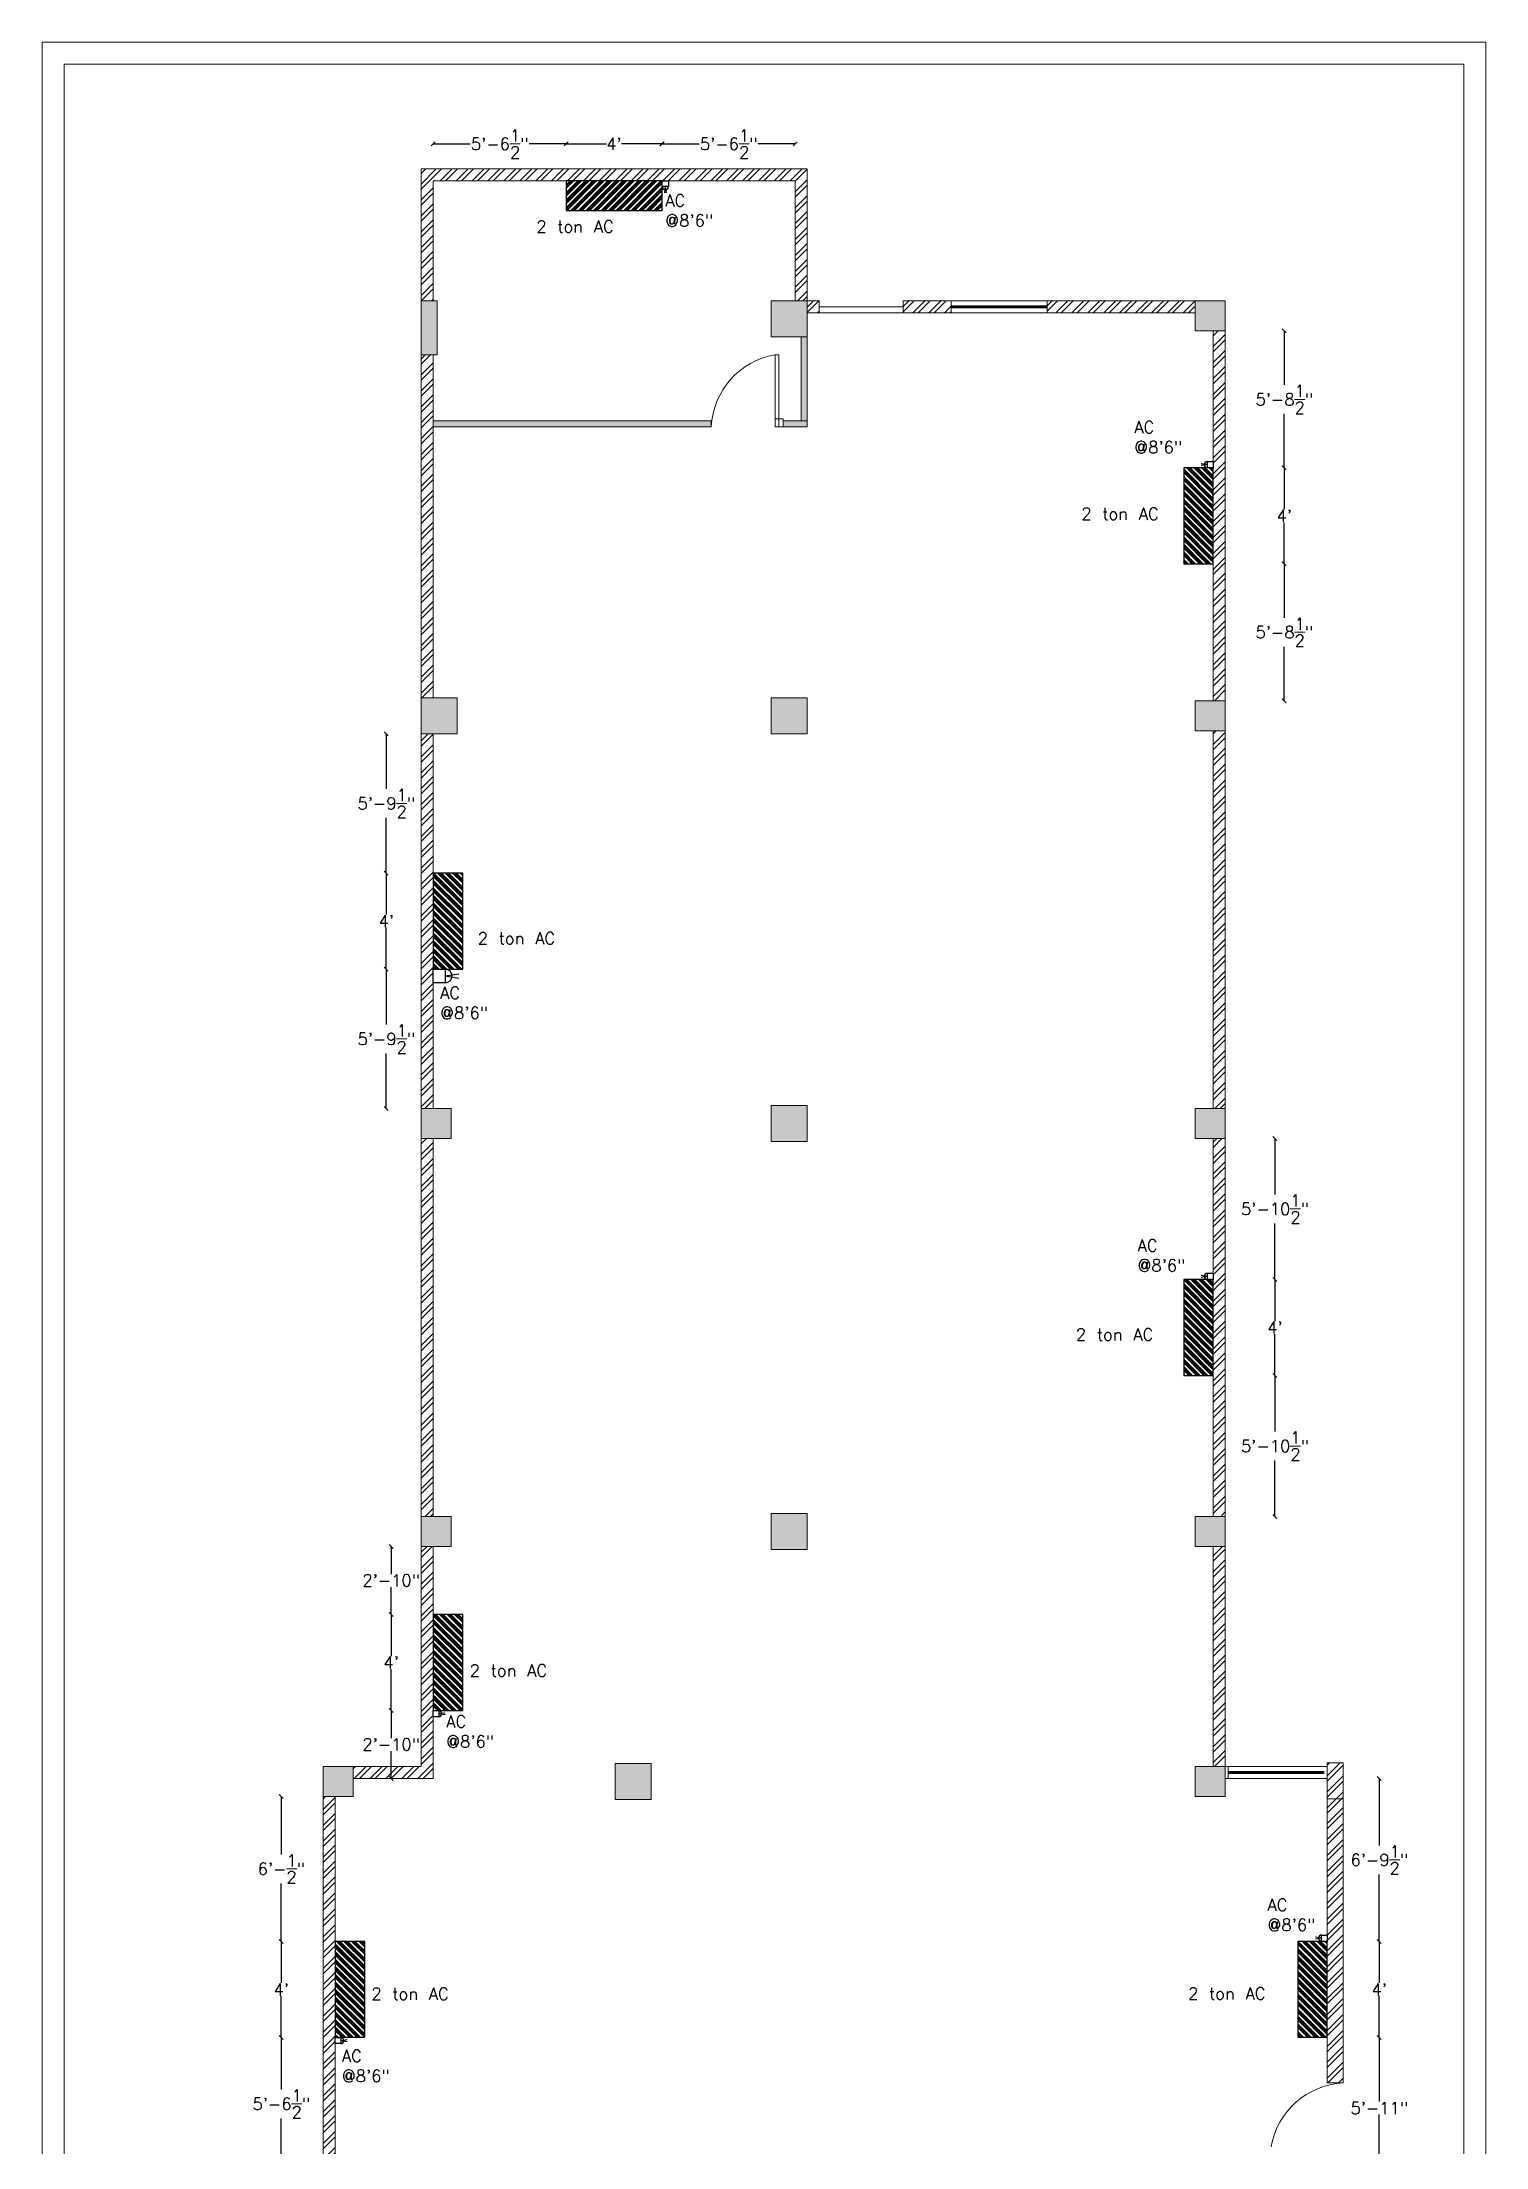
# Model space of a CAD drawing. Header units: inches. Extents: x 111501 to 134888, y 46021 to 52102.
# Drawn here: x 129219 to 129941, y 47048 to 48101 of the extents above; entities that cross this region are included whole.
import ezdxf
from ezdxf.lldxf.tags import DXFTag

# ---------------------------------------------------------------- set-up
doc = ezdxf.new("R2010")
doc.units = ezdxf.units.IN
doc.header["$MEASUREMENT"] = 0
for name, color, linetype, lineweight in [('column', 252, 'Continuous', 9), ('dimension', 250, 'Continuous', 0), ('DOOR', 1, 'Continuous', 0), ('SHEET', 7, 'Continuous', 30), ('text1', 7, 'Continuous', 0), ('wall', 7, 'Continuous', 9), ('window', 140, 'Continuous', 15)]:
    doc.layers.add(name, color=color, linetype=linetype, lineweight=lineweight)
doc.layers.add('electrical layout', color=250, linetype='Continuous')
doc.layers.add('pt19', color=151, linetype='Continuous')
doc.styles.get("Standard").update_dxf_attribs({"font": 'txt.shx', "height": 6})
tags = doc.linetypes.add('DASHED2', pattern=[0.375, 0.25, -0.125]).pattern_tags.tags
tags[6:7] = [DXFTag(74, 4), DXFTag(75, 0), DXFTag(340, '0'), DXFTag(46, 1.0), DXFTag(50, 0.0), DXFTag(44, 0.0), DXFTag(45, 0.0)]
tags[4:5] = [DXFTag(74, 4), DXFTag(75, 0), DXFTag(340, '0'), DXFTag(46, 1.0), DXFTag(50, 0.0), DXFTag(44, 0.0), DXFTag(45, 0.0)]
doc.dimstyles.new('Standard$0', dxfattribs={"dimtxt": 4, "dimasz": 2, "dimexe": 0.125, "dimexo": 0.125, "dimgap": 0.25, "dimtad": 0, "dimtih": 1, "dimtoh": 1, "dimdec": 1, "dimlfac": -1, "dimzin": 0, "dimdsep": 46, "dimlunit": 4, "dimtxsty": 'Standard', "dimblk": 'OBLIQUE', "dimblk1": 'DOTSMALL', "dimblk2": 'DOTSMALL', "dimcen": 0, "dimse1": 1, "dimse2": 1, "dimadec": 0, "dimazin": 0, "dimtfac": 1, "dimtdec": 1, "dimtofl": 0, "dimtmove": 0, "dimatfit": 3, "dimfxl": 1, "dimtolj": 1, "dimtzin": 0, "dimarcsym": 0})
pattern_1 = [(45, (30481.337, 38.135), (-3.97747564, 3.97747564), []), (45, (30483.989, 38.135), (-3.97747564, 3.97747564), [])]

# ---------------------------------------------------------------- blocks, each defined once
blk = doc.blocks.new('ac')
h = blk.add_hatch()
h.set_pattern_fill('ANSI34', color=5, scale=0.610107, angle=270, style=0)
h.set_pattern_definition([(315, (22596.1116, 2489.52766), (0.32355821, 0.32355821), []), (315, (22596.1116, 2489.4198), (0.32355821, 0.32355821), []), (315, (22596.1116, 2489.31195), (0.32355821, 0.32355821), []), (315, (22596.1116, 2489.2041), (0.32355821, 0.32355821), [])])
h.paths.add_polyline_path([(24130.22, 5022.76), (24130.22, 5030.99), (24132.75, 5030.99), (24132.75, 5022.76)])
at = {"color": 0, "ltscale": 7}
blk.add_lwpolyline([(24130.22, 5022.76), (24132.75, 5022.76), (24132.75, 5030.99), (24130.22, 5030.99)], close=True, dxfattribs=at)
blk = doc.blocks.new('_Oblique')
at = {"color": 0, "linetype": 'ByBlock', "lineweight": -2}
blk.add_line((-0.5, -0.5), (0.5, 0.5), dxfattribs=at)
blk = doc.blocks.new('*D1701')
at = {"layer": 'Defpoints', "color": 0, "transparency": 16777216}
for p in [(129529.1, 48049.9), (129529.1, 48036.4), (129595.6, 48036.4)]:
    blk.add_point(p, dxfattribs=at)
at = {"layer": 'dimension', "color": 0, "lineweight": -2, "transparency": 16777216}
for p, q in [((129529.1, 48049.9), (129547.6, 48049.9)), ((129595.6, 48049.9), (129577.1, 48049.9))]:
    blk.add_line(p, q, dxfattribs=at)
at = {"layer": 'dimension', "color": 0, "lineweight": -2, "transparency": 16777216, "xscale": 2, "yscale": 2, "zscale": 2, "rotation": 180}
blk.add_blockref('_Oblique', (129529.1, 48049.9), dxfattribs=at)
at = {"layer": 'dimension', "color": 0, "lineweight": -2, "transparency": 16777216, "xscale": 2, "yscale": 2, "zscale": 2}
blk.add_blockref('_Oblique', (129595.6, 48049.9), dxfattribs=at)
at = {"layer": 'dimension', "color": 0, "lineweight": 5, "transparency": 16777216, "insert": (129562.4, 48049.9), "char_height": 6, "attachment_point": 5}
blk.add_mtext('\\A1;5\'-6{\\H1.000000x;\\S1/2;}"', dxfattribs=at)
blk = doc.blocks.new('_DOTSMALL')
at = {"color": 0, "linetype": 'ByBlock', "lineweight": -2, "const_width": 0.5}
blk.add_lwpolyline([(-0.0625, 0, 1), (0.0625, 0, 1)], format="xyb", close=True, dxfattribs=at)
blk = doc.blocks.new('*D1702')
at = {"layer": 'Defpoints', "color": 0, "transparency": 16777216}
for p in [(129414.6, 48049.9), (129414.6, 48036.4), (129481.1, 48036.4)]:
    blk.add_point(p, dxfattribs=at)
at = {"layer": 'dimension', "color": 0, "lineweight": -2, "transparency": 16777216}
for p, q in [((129414.6, 48049.9), (129433.1, 48049.9)), ((129481.1, 48049.9), (129462.6, 48049.9))]:
    blk.add_line(p, q, dxfattribs=at)
at = {"layer": 'dimension', "color": 0, "lineweight": -2, "transparency": 16777216, "xscale": 2, "yscale": 2, "zscale": 2, "rotation": 180}
blk.add_blockref('_Oblique', (129414.6, 48049.9), dxfattribs=at)
at = {"layer": 'dimension', "color": 0, "lineweight": -2, "transparency": 16777216, "xscale": 2, "yscale": 2, "zscale": 2}
blk.add_blockref('_Oblique', (129481.1, 48049.9), dxfattribs=at)
at = {"layer": 'dimension', "color": 0, "lineweight": 5, "transparency": 16777216, "insert": (129447.9, 48049.9), "char_height": 6, "attachment_point": 5}
blk.add_mtext('\\A1;5\'-6{\\H1.000000x;\\S1/2;}"', dxfattribs=at)
blk = doc.blocks.new('*D1703')
at = {"layer": 'Defpoints', "color": 0, "transparency": 16777216}
for p in [(129481.1, 48049.9), (129481.1, 48036.4), (129529, 48036.4)]:
    blk.add_point(p, dxfattribs=at)
at = {"layer": 'dimension', "color": 0, "lineweight": -2, "transparency": 16777216}
for p, q in [((129481.1, 48049.9), (129501.3, 48049.9)), ((129529, 48049.9), (129508.8, 48049.9))]:
    blk.add_line(p, q, dxfattribs=at)
at = {"layer": 'dimension', "color": 0, "lineweight": -2, "transparency": 16777216, "xscale": 2, "yscale": 2, "zscale": 2, "rotation": 180}
blk.add_blockref('_Oblique', (129481.1, 48049.9), dxfattribs=at)
at = {"layer": 'dimension', "color": 0, "lineweight": -2, "transparency": 16777216, "xscale": 2, "yscale": 2, "zscale": 2}
blk.add_blockref('_Oblique', (129529, 48049.9), dxfattribs=at)
at = {"layer": 'dimension', "color": 0, "lineweight": 5, "transparency": 16777216, "insert": (129505, 48049.9), "char_height": 6, "attachment_point": 5}
blk.add_mtext("\\A1;4'", dxfattribs=at)
blk = doc.blocks.new('*D1704')
at = {"layer": 'Defpoints', "color": 0, "transparency": 16777216}
for p in [(129391.2, 47755), (129418.2, 47755), (129416, 47685.3)]:
    blk.add_point(p, dxfattribs=at)
at = {"layer": 'dimension', "color": 0, "lineweight": -2, "transparency": 16777216}
for p, q in [((129391.2, 47755), (129391.2, 47727.4)), ((129391.2, 47685.3), (129391.2, 47712.9))]:
    blk.add_line(p, q, dxfattribs=at)
at = {"layer": 'dimension', "color": 0, "lineweight": -2, "transparency": 16777216, "xscale": 2, "yscale": 2, "zscale": 2}
for p, rotation in [((129391.2, 47755), 90), ((129391.2, 47685.3), 270)]:
    blk.add_blockref('_Oblique', p, dxfattribs=dict(at, rotation=rotation))
at = {"layer": 'dimension', "color": 0, "lineweight": 5, "transparency": 16777216, "insert": (129391.2, 47720.2), "char_height": 6, "attachment_point": 5}
blk.add_mtext('\\A1;5\'-9{\\H1.000000x;\\S1/2;}"', dxfattribs=at)
blk = doc.blocks.new('*D1705')
at = {"layer": 'Defpoints', "color": 0, "transparency": 16777216}
for p in [(129417.9, 47685.3), (129391.2, 47637.3), (129421.3, 47637.3)]:
    blk.add_point(p, dxfattribs=at)
at = {"layer": 'dimension', "color": 0, "lineweight": -2, "transparency": 16777216}
for p, q in [((129391.2, 47685.3), (129391.2, 47664.6)), ((129391.2, 47637.3), (129391.2, 47658.1))]:
    blk.add_line(p, q, dxfattribs=at)
at = {"layer": 'dimension', "color": 0, "lineweight": -2, "transparency": 16777216, "xscale": 2, "yscale": 2, "zscale": 2}
for p, rotation in [((129391.2, 47685.3), 90), ((129391.2, 47637.3), 270)]:
    blk.add_blockref('_Oblique', p, dxfattribs=dict(at, rotation=rotation))
at = {"layer": 'dimension', "color": 0, "lineweight": 5, "transparency": 16777216, "insert": (129391.2, 47661.3), "char_height": 6, "attachment_point": 5}
blk.add_mtext("\\A1;4'", dxfattribs=at)
blk = doc.blocks.new('*D1706')
at = {"layer": 'Defpoints', "color": 0, "transparency": 16777216}
for p in [(129421.3, 47637.3), (129391.2, 47567.6), (129417.7, 47567.6)]:
    blk.add_point(p, dxfattribs=at)
at = {"layer": 'dimension', "color": 0, "lineweight": -2, "transparency": 16777216}
for p, q in [((129391.2, 47637.3), (129391.2, 47609.7)), ((129391.2, 47567.6), (129391.2, 47595.2))]:
    blk.add_line(p, q, dxfattribs=at)
at = {"layer": 'dimension', "color": 0, "lineweight": -2, "transparency": 16777216, "xscale": 2, "yscale": 2, "zscale": 2}
for p, rotation in [((129391.2, 47637.3), 90), ((129391.2, 47567.6), 270)]:
    blk.add_blockref('_Oblique', p, dxfattribs=dict(at, rotation=rotation))
at = {"layer": 'dimension', "color": 0, "lineweight": 5, "transparency": 16777216, "insert": (129391.2, 47602.4), "char_height": 6, "attachment_point": 5}
blk.add_mtext('\\A1;5\'-9{\\H1.000000x;\\S1/2;}"', dxfattribs=at)
blk = doc.blocks.new('*D1707')
at = {"layer": 'Defpoints', "color": 0, "transparency": 16777216}
for p in [(129393.6, 47348.7), (129415.7, 47348.7), (129418.1, 47314.7)]:
    blk.add_point(p, dxfattribs=at)
at = {"layer": 'dimension', "color": 0, "lineweight": -2, "transparency": 16777216}
for p, q in [((129393.6, 47348.7), (129393.6, 47334.9)), ((129393.6, 47314.7), (129393.6, 47328.4))]:
    blk.add_line(p, q, dxfattribs=at)
at = {"layer": 'dimension', "color": 0, "lineweight": -2, "transparency": 16777216, "xscale": 2, "yscale": 2, "zscale": 2}
for p, rotation in [((129393.6, 47348.7), 90), ((129393.6, 47314.7), 270)]:
    blk.add_blockref('_Oblique', p, dxfattribs=dict(at, rotation=rotation))
at = {"layer": 'dimension', "color": 0, "lineweight": 5, "transparency": 16777216, "insert": (129393.6, 47331.7), "char_height": 6, "attachment_point": 5}
blk.add_mtext('\\A1;2\'-10"', dxfattribs=at)
blk = doc.blocks.new('*D1708')
at = {"layer": 'Defpoints', "color": 0, "transparency": 16777216}
for p in [(129393.6, 47266.7), (129422.1, 47266.7), (129412, 47232.7)]:
    blk.add_point(p, dxfattribs=at)
at = {"layer": 'dimension', "color": 0, "lineweight": -2, "transparency": 16777216}
for p, q in [((129393.6, 47266.7), (129393.6, 47252.9)), ((129393.6, 47232.7), (129393.6, 47246.4))]:
    blk.add_line(p, q, dxfattribs=at)
at = {"layer": 'dimension', "color": 0, "lineweight": -2, "transparency": 16777216, "xscale": 2, "yscale": 2, "zscale": 2}
for p, rotation in [((129393.6, 47266.7), 90), ((129393.6, 47232.7), 270)]:
    blk.add_blockref('_Oblique', p, dxfattribs=dict(at, rotation=rotation))
at = {"layer": 'dimension', "color": 0, "lineweight": 5, "transparency": 16777216, "insert": (129393.6, 47249.7), "char_height": 6, "attachment_point": 5}
blk.add_mtext('\\A1;2\'-10"', dxfattribs=at)
blk = doc.blocks.new('*D1709')
at = {"layer": 'Defpoints', "color": 0, "transparency": 16777216}
for p in [(129421.3, 47314.7), (129393.6, 47266.7), (129425.3, 47266.7)]:
    blk.add_point(p, dxfattribs=at)
at = {"layer": 'dimension', "color": 0, "lineweight": -2, "transparency": 16777216}
for p, q in [((129393.6, 47314.7), (129393.6, 47293.9)), ((129393.6, 47266.7), (129393.6, 47287.4))]:
    blk.add_line(p, q, dxfattribs=at)
at = {"layer": 'dimension', "color": 0, "lineweight": -2, "transparency": 16777216, "xscale": 2, "yscale": 2, "zscale": 2}
for p, rotation in [((129393.6, 47314.7), 90), ((129393.6, 47266.7), 270)]:
    blk.add_blockref('_Oblique', p, dxfattribs=dict(at, rotation=rotation))
at = {"layer": 'dimension', "color": 0, "lineweight": 5, "transparency": 16777216, "insert": (129393.6, 47290.7), "char_height": 6, "attachment_point": 5}
blk.add_mtext("\\A1;4'", dxfattribs=at)
blk = doc.blocks.new('*D1710')
at = {"layer": 'Defpoints', "color": 0, "transparency": 16777216}
for p in [(129338.7, 47223.7), (129362.5, 47223.7), (129370.4, 47151.2)]:
    blk.add_point(p, dxfattribs=at)
at = {"layer": 'dimension', "color": 0, "lineweight": -2, "transparency": 16777216}
for p, q in [((129338.7, 47223.7), (129338.7, 47194.7)), ((129338.7, 47151.2), (129338.7, 47180.2))]:
    blk.add_line(p, q, dxfattribs=at)
at = {"layer": 'dimension', "color": 0, "lineweight": -2, "transparency": 16777216, "xscale": 2, "yscale": 2, "zscale": 2}
for p, rotation in [((129338.7, 47223.7), 90), ((129338.7, 47151.2), 270)]:
    blk.add_blockref('_Oblique', p, dxfattribs=dict(at, rotation=rotation))
at = {"layer": 'dimension', "color": 0, "lineweight": 5, "transparency": 16777216, "insert": (129338.7, 47187.5), "char_height": 6, "attachment_point": 5}
blk.add_mtext('\\A1;6\'-{\\H1.000000x;\\S1/2;}"', dxfattribs=at)
blk = doc.blocks.new('*D1711')
at = {"layer": 'Defpoints', "color": 0, "transparency": 16777216}
for p in [(129338.7, 47103.2), (129369.4, 47103.2), (129363.7, 47036.7)]:
    blk.add_point(p, dxfattribs=at)
at = {"layer": 'dimension', "color": 0, "lineweight": -2, "transparency": 16777216}
for p, q in [((129338.7, 47103.2), (129338.7, 47077.2)), ((129338.7, 47036.7), (129338.7, 47062.7))]:
    blk.add_line(p, q, dxfattribs=at)
at = {"layer": 'dimension', "color": 0, "lineweight": -2, "transparency": 16777216, "xscale": 2, "yscale": 2, "zscale": 2}
for p, rotation in [((129338.7, 47103.2), 90), ((129338.7, 47036.7), 270)]:
    blk.add_blockref('_Oblique', p, dxfattribs=dict(at, rotation=rotation))
at = {"layer": 'dimension', "color": 0, "lineweight": 5, "transparency": 16777216, "insert": (129338.7, 47070), "char_height": 6, "attachment_point": 5}
blk.add_mtext('\\A1;5\'-6{\\H1.000000x;\\S1/2;}"', dxfattribs=at)
blk = doc.blocks.new('*D1712')
at = {"layer": 'Defpoints', "color": 0, "transparency": 16777216}
for p in [(129362.9, 47151.2), (129338.7, 47103.2), (129364.2, 47103.2)]:
    blk.add_point(p, dxfattribs=at)
at = {"layer": 'dimension', "color": 0, "lineweight": -2, "transparency": 16777216}
for p, q in [((129338.7, 47151.2), (129338.7, 47130.5)), ((129338.7, 47103.2), (129338.7, 47124))]:
    blk.add_line(p, q, dxfattribs=at)
at = {"layer": 'dimension', "color": 0, "lineweight": -2, "transparency": 16777216, "xscale": 2, "yscale": 2, "zscale": 2}
for p, rotation in [((129338.7, 47151.2), 90), ((129338.7, 47103.2), 270)]:
    blk.add_blockref('_Oblique', p, dxfattribs=dict(at, rotation=rotation))
at = {"layer": 'dimension', "color": 0, "lineweight": 5, "transparency": 16777216, "insert": (129338.7, 47127.2), "char_height": 6, "attachment_point": 5}
blk.add_mtext("\\A1;4'", dxfattribs=at)
blk = doc.blocks.new('*D1713')
at = {"layer": 'Defpoints', "color": 0, "transparency": 16777216}
for p in [(129809.8, 47956.4), (129840.2, 47956.4), (129809.5, 47888)]:
    blk.add_point(p, dxfattribs=at)
at = {"layer": 'dimension', "color": 0, "lineweight": -2, "transparency": 16777216}
for p, q in [((129840.2, 47956.4), (129840.2, 47929.5)), ((129840.2, 47888), (129840.2, 47915))]:
    blk.add_line(p, q, dxfattribs=at)
at = {"layer": 'dimension', "color": 0, "lineweight": -2, "transparency": 16777216, "xscale": 2, "yscale": 2, "zscale": 2}
for p, rotation in [((129840.2, 47956.4), 90), ((129840.2, 47888), 270)]:
    blk.add_blockref('_Oblique', p, dxfattribs=dict(at, rotation=rotation))
at = {"layer": 'dimension', "color": 0, "lineweight": 5, "transparency": 16777216, "insert": (129840.2, 47922.2), "char_height": 6, "attachment_point": 5}
blk.add_mtext('\\A1;5\'-8{\\H1.000000x;\\S1/2;}"', dxfattribs=at)
blk = doc.blocks.new('*D1714')
at = {"layer": 'Defpoints', "color": 0, "lineweight": 5, "transparency": 16777216}
for p in [(129809.5, 47888), (129816.7, 47840), (129840.2, 47840)]:
    blk.add_point(p, dxfattribs=at)
at = {"layer": 'dimension', "color": 0, "lineweight": -2, "transparency": 16777216}
for p, q in [((129840.2, 47888), (129840.2, 47867.2)), ((129840.2, 47840), (129840.2, 47860.7))]:
    blk.add_line(p, q, dxfattribs=at)
at = {"layer": 'dimension', "color": 0, "lineweight": -2, "transparency": 16777216, "xscale": 2, "yscale": 2, "zscale": 2}
for p, rotation in [((129840.2, 47888), 90), ((129840.2, 47840), 270)]:
    blk.add_blockref('_Oblique', p, dxfattribs=dict(at, rotation=rotation))
at = {"layer": 'dimension', "color": 0, "lineweight": 5, "transparency": 16777216, "insert": (129840.2, 47864), "char_height": 6, "attachment_point": 5}
blk.add_mtext("\\A1;4'", dxfattribs=at)
blk = doc.blocks.new('*D1715')
at = {"layer": 'Defpoints', "color": 0, "lineweight": 5, "transparency": 16777216}
for p in [(129816.7, 47840), (129809.8, 47771.5), (129840.2, 47771.5)]:
    blk.add_point(p, dxfattribs=at)
at = {"layer": 'dimension', "color": 0, "lineweight": -2, "transparency": 16777216}
for p, q in [((129840.2, 47840), (129840.2, 47813)), ((129840.2, 47771.5), (129840.2, 47798.5))]:
    blk.add_line(p, q, dxfattribs=at)
at = {"layer": 'dimension', "color": 0, "lineweight": -2, "transparency": 16777216, "xscale": 2, "yscale": 2, "zscale": 2}
for p, rotation in [((129840.2, 47840), 90), ((129840.2, 47771.5), 270)]:
    blk.add_blockref('_Oblique', p, dxfattribs=dict(at, rotation=rotation))
at = {"layer": 'dimension', "color": 0, "lineweight": 5, "transparency": 16777216, "insert": (129840.2, 47805.8), "char_height": 6, "attachment_point": 5}
blk.add_mtext('\\A1;5\'-8{\\H1.000000x;\\S1/2;}"', dxfattribs=at)
blk = doc.blocks.new('*D1716')
at = {"layer": 'Defpoints', "color": 0, "transparency": 16777216}
for p in [(129806.6, 47552.6), (129800.9, 47482.1), (129835.5, 47482.1)]:
    blk.add_point(p, dxfattribs=at)
at = {"layer": 'dimension', "color": 0, "lineweight": -2, "transparency": 16777216}
for p, q in [((129835.5, 47552.6), (129835.5, 47524.6)), ((129835.5, 47482.1), (129835.5, 47510.1))]:
    blk.add_line(p, q, dxfattribs=at)
at = {"layer": 'dimension', "color": 0, "lineweight": -2, "transparency": 16777216, "xscale": 2, "yscale": 2, "zscale": 2}
for p, rotation in [((129835.5, 47552.6), 90), ((129835.5, 47482.1), 270)]:
    blk.add_blockref('_Oblique', p, dxfattribs=dict(at, rotation=rotation))
at = {"layer": 'dimension', "color": 0, "lineweight": 5, "transparency": 16777216, "insert": (129835.5, 47517.4), "char_height": 6, "attachment_point": 5}
blk.add_mtext('\\A1;5\'-10{\\H1.000000x;\\S1/2;}"', dxfattribs=at)
blk = doc.blocks.new('*D1717')
at = {"layer": 'Defpoints', "color": 0, "lineweight": 5, "transparency": 16777216}
for p in [(129800.9, 47482.1), (129803.7, 47434.1), (129835.5, 47434.1)]:
    blk.add_point(p, dxfattribs=at)
at = {"layer": 'dimension', "color": 0, "lineweight": -2, "transparency": 16777216}
for p, q in [((129835.5, 47482.1), (129835.5, 47461.4)), ((129835.5, 47434.1), (129835.5, 47454.9))]:
    blk.add_line(p, q, dxfattribs=at)
at = {"layer": 'dimension', "color": 0, "lineweight": -2, "transparency": 16777216, "xscale": 2, "yscale": 2, "zscale": 2}
for p, rotation in [((129835.5, 47482.1), 90), ((129835.5, 47434.1), 270)]:
    blk.add_blockref('_Oblique', p, dxfattribs=dict(at, rotation=rotation))
at = {"layer": 'dimension', "color": 0, "lineweight": 5, "transparency": 16777216, "insert": (129835.5, 47458.1), "char_height": 6, "attachment_point": 5}
blk.add_mtext("\\A1;4'", dxfattribs=at)
blk = doc.blocks.new('*D1718')
at = {"layer": 'Defpoints', "color": 0, "lineweight": 5, "transparency": 16777216}
for p in [(129803.7, 47434.1), (129814.5, 47363.7), (129835.5, 47363.7)]:
    blk.add_point(p, dxfattribs=at)
at = {"layer": 'dimension', "color": 0, "lineweight": -2, "transparency": 16777216}
for p, q in [((129835.5, 47434.1), (129835.5, 47406.1)), ((129835.5, 47363.7), (129835.5, 47391.6))]:
    blk.add_line(p, q, dxfattribs=at)
at = {"layer": 'dimension', "color": 0, "lineweight": -2, "transparency": 16777216, "xscale": 2, "yscale": 2, "zscale": 2}
for p, rotation in [((129835.5, 47434.1), 90), ((129835.5, 47363.7), 270)]:
    blk.add_blockref('_Oblique', p, dxfattribs=dict(at, rotation=rotation))
at = {"layer": 'dimension', "color": 0, "lineweight": 5, "transparency": 16777216, "insert": (129835.5, 47398.9), "char_height": 6, "attachment_point": 5}
blk.add_mtext('\\A1;5\'-10{\\H1.000000x;\\S1/2;}"', dxfattribs=at)
blk = doc.blocks.new('*D1719')
at = {"layer": 'Defpoints', "color": 0, "transparency": 16777216}
for p in [(129862.7, 47232.7), (129887.7, 47232.7), (129860.3, 47151.2)]:
    blk.add_point(p, dxfattribs=at)
at = {"layer": 'dimension', "color": 0, "lineweight": -2, "transparency": 16777216}
for p, q in [((129887.7, 47232.7), (129887.7, 47199.2)), ((129887.7, 47151.2), (129887.7, 47184.7))]:
    blk.add_line(p, q, dxfattribs=at)
at = {"layer": 'dimension', "color": 0, "lineweight": -2, "transparency": 16777216, "xscale": 2, "yscale": 2, "zscale": 2}
for p, rotation in [((129887.7, 47232.7), 90), ((129887.7, 47151.2), 270)]:
    blk.add_blockref('_Oblique', p, dxfattribs=dict(at, rotation=rotation))
at = {"layer": 'dimension', "color": 0, "lineweight": 5, "transparency": 16777216, "insert": (129887.7, 47192), "char_height": 6, "attachment_point": 5}
blk.add_mtext('\\A1;6\'-9{\\H1.000000x;\\S1/2;}"', dxfattribs=at)
blk = doc.blocks.new('*D1720')
at = {"layer": 'Defpoints', "color": 0, "lineweight": 5, "transparency": 16777216}
for p in [(129860.3, 47151.2), (129855.5, 47103.2), (129887.7, 47103.2)]:
    blk.add_point(p, dxfattribs=at)
at = {"layer": 'dimension', "color": 0, "lineweight": -2, "transparency": 16777216}
for p, q in [((129887.7, 47151.2), (129887.7, 47130.5)), ((129887.7, 47103.2), (129887.7, 47124))]:
    blk.add_line(p, q, dxfattribs=at)
at = {"layer": 'dimension', "color": 0, "lineweight": -2, "transparency": 16777216, "xscale": 2, "yscale": 2, "zscale": 2}
for p, rotation in [((129887.7, 47151.2), 90), ((129887.7, 47103.2), 270)]:
    blk.add_blockref('_Oblique', p, dxfattribs=dict(at, rotation=rotation))
at = {"layer": 'dimension', "color": 0, "lineweight": 5, "transparency": 16777216, "insert": (129887.7, 47127.2), "char_height": 6, "attachment_point": 5}
blk.add_mtext("\\A1;4'", dxfattribs=at)
blk = doc.blocks.new('*D1721')
at = {"layer": 'Defpoints', "color": 0, "lineweight": 5, "transparency": 16777216}
for p in [(129855.5, 47103.2), (129844.8, 47032.5), (129887.7, 47032.5)]:
    blk.add_point(p, dxfattribs=at)
at = {"layer": 'dimension', "color": 0, "lineweight": -2, "transparency": 16777216}
for p, q in [((129887.7, 47103.2), (129887.7, 47071.1)), ((129887.7, 47032.5), (129887.7, 47064.6))]:
    blk.add_line(p, q, dxfattribs=at)
at = {"layer": 'dimension', "color": 0, "lineweight": -2, "transparency": 16777216, "xscale": 2, "yscale": 2, "zscale": 2}
for p, rotation in [((129887.7, 47103.2), 90), ((129887.7, 47032.5), 270)]:
    blk.add_blockref('_Oblique', p, dxfattribs=dict(at, rotation=rotation))
at = {"layer": 'dimension', "color": 0, "lineweight": 5, "transparency": 16777216, "insert": (129887.7, 47067.9), "char_height": 6, "attachment_point": 5}
blk.add_mtext('\\A1;5\'-11"', dxfattribs=at)

msp = doc.modelspace()

# ---------------------------------------------------------------- hatches: boundary and pattern name
at = {"layer": 'column'}
h = msp.add_hatch(color=256, dxfattribs=at)
h.paths.add_polyline_path([(129583.63, 47971.45), (129583.63, 47953.45), (129601.63, 47953.45), (129601.63, 47971.45)])
h.paths.add_polyline_path([(129408.63, 47971.45), (129408.63, 47944.45), (129416.63, 47944.45), (129416.63, 47971.45)])
h = msp.add_hatch(color=256, dxfattribs=at)
h.paths.add_polyline_path([(129795.63, 47967.5), (129795.63, 47956.5), (129806.63, 47956.5), (129806.63, 47967.5)])
h.paths.add_polyline_path([(129806.63, 47967.5), (129806.63, 47971.5), (129795.63, 47971.5), (129795.63, 47967.5)])
h.paths.add_polyline_path([(129806.63, 47956.5), (129810.63, 47956.5), (129810.63, 47967.5), (129806.63, 47967.5)])
h.paths.add_polyline_path([(129810.63, 47971.5), (129806.63, 47971.5), (129806.63, 47967.5), (129810.63, 47967.5)])
for points in [[(129408.63, 47773.02), (129408.63, 47755.02), (129426.63, 47755.02), (129426.63, 47773.02)], [(129359.63, 47238.67), (129359.63, 47223.67), (129374.63, 47223.67), (129374.63, 47238.67)], [(129505.64, 47240.17), (129505.64, 47222.17), (129523.64, 47222.17), (129523.64, 47240.17)]]:
    msp.add_hatch(color=256, dxfattribs=at).paths.add_polyline_path(points)
h = msp.add_hatch(color=256, dxfattribs=at)
h.paths.add_polyline_path([(129583.63, 47365.17), (129583.63, 47347.17), (129601.63, 47347.17), (129601.63, 47365.17)])
h.paths.add_polyline_path([(129583.63, 47569.09), (129583.63, 47551.09), (129601.63, 47551.09), (129601.63, 47569.09)])
h.paths.add_polyline_path([(129583.63, 47773.02), (129583.63, 47755.02), (129601.63, 47755.02), (129601.63, 47773.02)])
h = msp.add_hatch(color=256, dxfattribs=at)
h.paths.add_polyline_path([(129795.63, 47767.57), (129795.63, 47756.57), (129806.63, 47756.57), (129806.63, 47767.57)])
h.paths.add_polyline_path([(129806.63, 47767.57), (129806.63, 47771.57), (129795.63, 47771.57), (129795.63, 47767.57)])
h.paths.add_polyline_path([(129806.63, 47756.57), (129810.63, 47756.57), (129810.63, 47767.57), (129806.63, 47767.57)])
h.paths.add_polyline_path([(129810.63, 47771.57), (129806.63, 47771.57), (129806.63, 47767.57), (129810.63, 47767.57)])
h = msp.add_hatch(color=256, dxfattribs=at)
h.paths.add_polyline_path([(129408.63, 47563.64), (129408.63, 47552.64), (129419.63, 47552.64), (129419.63, 47563.64)])
h.paths.add_polyline_path([(129419.63, 47563.64), (129419.63, 47567.64), (129408.63, 47567.64), (129408.63, 47563.64)])
h.paths.add_polyline_path([(129419.63, 47552.64), (129423.63, 47552.64), (129423.63, 47563.64), (129419.63, 47563.64)])
h.paths.add_polyline_path([(129423.63, 47567.64), (129419.63, 47567.64), (129419.63, 47563.64), (129423.63, 47563.64)])
h = msp.add_hatch(color=256, dxfattribs=at)
h.paths.add_polyline_path([(129795.63, 47563.64), (129795.63, 47552.64), (129806.63, 47552.64), (129806.63, 47563.64)])
h.paths.add_polyline_path([(129806.63, 47563.64), (129806.63, 47567.64), (129795.63, 47567.64), (129795.63, 47563.64)])
h.paths.add_polyline_path([(129806.63, 47552.64), (129810.63, 47552.64), (129810.63, 47563.64), (129806.63, 47563.64)])
h.paths.add_polyline_path([(129810.63, 47567.64), (129806.63, 47567.64), (129806.63, 47563.64), (129810.63, 47563.64)])
h = msp.add_hatch(color=256, dxfattribs=at)
h.paths.add_polyline_path([(129408.63, 47359.72), (129408.63, 47348.72), (129419.63, 47348.72), (129419.63, 47359.72)])
h.paths.add_polyline_path([(129419.63, 47359.72), (129419.63, 47363.72), (129408.63, 47363.72), (129408.63, 47359.72)])
h.paths.add_polyline_path([(129419.63, 47348.72), (129423.63, 47348.72), (129423.63, 47359.72), (129419.63, 47359.72)])
h.paths.add_polyline_path([(129423.63, 47363.72), (129419.63, 47363.72), (129419.63, 47359.72), (129423.63, 47359.72)])
h = msp.add_hatch(color=256, dxfattribs=at)
h.paths.add_polyline_path([(129795.63, 47359.72), (129795.63, 47348.72), (129806.63, 47348.72), (129806.63, 47359.72)])
h.paths.add_polyline_path([(129806.63, 47359.72), (129806.63, 47363.72), (129795.63, 47363.72), (129795.63, 47359.72)])
h.paths.add_polyline_path([(129806.63, 47348.72), (129810.63, 47348.72), (129810.63, 47359.72), (129806.63, 47359.72)])
h.paths.add_polyline_path([(129810.63, 47363.72), (129806.63, 47363.72), (129806.63, 47359.72), (129810.63, 47359.72)])
h = msp.add_hatch(color=256, dxfattribs=at)
h.paths.add_polyline_path([(129810.63, 47234.72), (129810.63, 47223.72), (129799.63, 47223.72), (129799.63, 47234.72)])
h.paths.add_polyline_path([(129799.63, 47234.72), (129799.63, 47238.72), (129810.63, 47238.72), (129810.63, 47234.72)])
h.paths.add_polyline_path([(129799.63, 47223.72), (129795.63, 47223.72), (129795.63, 47234.72), (129799.63, 47234.72)])
h.paths.add_polyline_path([(129795.63, 47238.72), (129799.63, 47238.72), (129799.63, 47234.72), (129795.63, 47234.72)])
at = {"layer": 'pt19', "lineweight": 0}
h = msp.add_hatch(color=256, dxfattribs=at)
h.paths.add_polyline_path([(129414.63, 47908.45), (129414.63, 47911.45), (129553.67, 47911.45), (129553.67, 47908.45)])
h.paths.add_polyline_path([(129598.63, 47953.45), (129601.63, 47953.45), (129601.63, 47930.95), (129601.61, 47930.95), (129601.61, 47927.95), (129601.63, 47927.95), (129601.63, 47911.45), (129598.63, 47911.45)])
h.paths.add_polyline_path([(129601.63, 47908.45), (129601.63, 47911.45), (129598.63, 47911.45), (129589.63, 47911.45), (129589.63, 47908.45)])
at = {"layer": 'wall', "lineweight": 5}
h = msp.add_hatch(dxfattribs=at)
h.set_pattern_fill('ANSI32', color=256, scale=15, style=0)
h.set_pattern_definition(pattern_1)
h.paths.add_polyline_path([(129408.63, 47971.45), (129408.63, 48037.45), (129601.63, 48037.45), (129601.63, 47971.45), (129595.63, 47971.45), (129595.63, 48031.45), (129414.63, 48031.45), (129414.63, 47971.45)])
h = msp.add_hatch(dxfattribs=at)
h.set_pattern_fill('ANSI32', color=256, scale=15, style=0)
h.set_pattern_definition(pattern_1)
h.paths.add_polyline_path([(129721.63, 47965.45), (129795.63, 47965.45), (129795.63, 47971.45), (129721.63, 47971.45)])
h.paths.add_polyline_path([(129649.63, 47971.45), (129649.63, 47965.45), (129673.63, 47965.45), (129673.63, 47971.45)])
h.paths.add_polyline_path([(129601.63, 47965.45), (129607.63, 47965.45), (129607.63, 47971.45), (129601.63, 47971.45)])
h = msp.add_hatch(dxfattribs=at)
h.set_pattern_fill('ANSI32', color=256, scale=15, style=0)
h.set_pattern_definition(pattern_1)
h.paths.add_polyline_path([(129804.63, 47567.59), (129810.63, 47567.59), (129810.63, 47756.52), (129804.63, 47756.52)])
h.paths.add_polyline_path([(129804.63, 47363.67), (129810.63, 47363.67), (129810.63, 47552.59), (129804.63, 47552.59)])
h.paths.add_polyline_path([(129804.63, 47771.52), (129810.63, 47771.52), (129810.63, 47956.45), (129804.63, 47956.45)])
h.paths.add_polyline_path([(129804.63, 47238.67), (129810.63, 47238.67), (129810.63, 47348.67), (129804.63, 47348.67)])
h = msp.add_hatch(dxfattribs=at)
h.set_pattern_fill('ANSI32', color=256, scale=15, style=0)
h.set_pattern_definition(pattern_1)
h.paths.add_polyline_path([(129408.63, 47567.59), (129414.63, 47567.59), (129414.63, 47755.02), (129408.63, 47755.02)])
h.paths.add_polyline_path([(129408.63, 47944.45), (129408.63, 47773.02), (129414.63, 47773.02), (129414.63, 47944.45)])
h = msp.add_hatch(dxfattribs=at)
h.set_pattern_fill('ANSI32', color=256, scale=15, style=0)
h.set_pattern_definition(pattern_1)
h.paths.add_polyline_path([(129374.63, 47232.67), (129374.63, 47238.67), (129408.63, 47238.67), (129408.63, 47348.67), (129414.63, 47348.67), (129414.63, 47340.18), (129414.63, 47322.13), (129414.63, 47313.18), (129414.63, 47295.12), (129414.63, 47286.66), (129414.63, 47268.6), (129414.63, 47257.7), (129414.63, 47239.65), (129414.63, 47232.67)])
h.paths.add_polyline_path([(129408.63, 47363.67), (129414.63, 47363.67), (129414.63, 47552.59), (129408.63, 47552.59)])
h = msp.add_hatch(dxfattribs=at)
h.set_pattern_fill('ANSI32', color=256, scale=15, style=0)
h.set_pattern_definition(pattern_1)
h.paths.add_polyline_path([(129861.63, 47151.24), (129861.63, 47154.38), (129861.63, 47222.47), (129869.63, 47222.47), (129869.63, 47080.47), (129861.63, 47080.47), (129861.63, 47103.24), (129861.68, 47103.24)])
h.paths.add_polyline_path([(129861.63, 47026.47), (129869.63, 47026.47), (129869.63, 47044.47), (129865.63, 47044.47), (129861.63, 47044.47), (129861.63, 47032.47)])
h.paths.add_polyline_path([(129861.63, 47222.47), (129869.63, 47222.47), (129869.63, 47240.47), (129861.63, 47240.47), (129861.63, 47238.67), (129861.63, 47232.67)])
h = msp.add_hatch(dxfattribs=at)
h.set_pattern_fill('ANSI32', color=256, scale=15, style=0)
h.set_pattern_definition(pattern_1)
h.paths.add_polyline_path([(129359.63, 47036.74), (129359.63, 47223.67), (129365.63, 47223.67), (129365.63, 47036.74)])

# ---------------------------------------------------------------- linework, layer by layer
at = {"layer": 'column'}
for points in [[(129416.63, 47944.45), (129416.63, 47971.45), (129408.63, 47971.45), (129408.63, 47944.45)], [(129601.63, 47971.45), (129583.63, 47971.45), (129583.63, 47953.45), (129601.63, 47953.45)], [(129795.63, 47971.45), (129810.63, 47971.45), (129810.63, 47956.45), (129795.63, 47956.45)], [(129426.63, 47773.02), (129408.63, 47773.02), (129408.63, 47755.02), (129426.63, 47755.02)], [(129601.63, 47773.02), (129583.63, 47773.02), (129583.63, 47755.02), (129601.63, 47755.02)], [(129795.63, 47771.52), (129810.63, 47771.52), (129810.63, 47756.52), (129795.63, 47756.52)], [(129408.63, 47567.59), (129423.63, 47567.59), (129423.63, 47552.59), (129408.63, 47552.59)], [(129601.63, 47569.09), (129583.63, 47569.09), (129583.63, 47551.09), (129601.63, 47551.09)], [(129795.63, 47567.59), (129810.63, 47567.59), (129810.63, 47552.59), (129795.63, 47552.59)], [(129408.63, 47363.67), (129423.63, 47363.67), (129423.63, 47348.67), (129408.63, 47348.67)], [(129601.63, 47365.17), (129583.63, 47365.17), (129583.63, 47347.17), (129601.63, 47347.17)], [(129795.63, 47363.67), (129810.63, 47363.67), (129810.63, 47348.67), (129795.63, 47348.67)], [(129359.63, 47238.67), (129374.63, 47238.67), (129374.63, 47223.67), (129359.63, 47223.67)], [(129523.64, 47240.17), (129505.64, 47240.17), (129505.64, 47222.17), (129523.64, 47222.17)], [(129810.63, 47238.67), (129795.63, 47238.67), (129795.63, 47223.67), (129810.63, 47223.67)]]:
    msp.add_lwpolyline(points, close=True, dxfattribs=at)
at = {"layer": 'DOOR', "linetype": 'DASHED2'}
for p, q in [((129607.63, 47968.45), (129649.63, 47968.45)), ((129607.63, 47965.45), (129649.63, 47965.45))]:
    msp.add_line(p, q, dxfattribs=at)
at = {"layer": 'DOOR', "color": 140, "linetype": 'Continuous', "lineweight": 0, "elevation": -0.46}
for points in [[(129585.63, 47908.45), (129587.49, 47908.45), (129587.49, 47944.49), (129585.63, 47944.49)], [(129589.63, 47908.45), (129585.63, 47908.45), (129585.63, 47912.45), (129589.63, 47912.45)]]:
    msp.add_lwpolyline(points, close=True, dxfattribs=at)
at = {"layer": 'DOOR', "color": 140, "linetype": 'Continuous', "lineweight": 0}
msp.add_arc((129592.1, 47906.56, -0.91), 38.48, 99.67307, 177.18608, dxfattribs=at)
at = {"layer": 'DOOR', "color": 5, "linetype": 'Continuous', "lineweight": 0}
msp.add_arc((129871.52, 47042, -0.46), 38.48, 92.81392, 170.32693, dxfattribs=at)
at = {"layer": 'electrical layout', "color": 6}
for p, q in [((129530.71, 48028.65), (129530.24, 48025.53)), ((129530.71, 48028.65), (129531.18, 48025.53)), ((129801.82, 47889.56), (129798.7, 47890.02)), ((129801.82, 47889.56), (129798.7, 47889.09)), ((129420.69, 47633.9), (129427.45, 47634.91)), ((129420.69, 47633.9), (129427.45, 47632.88)), ((129801.82, 47483.7), (129798.7, 47484.17)), ((129801.82, 47483.7), (129798.7, 47483.23)), ((129417.43, 47265.09), (129420.55, 47265.56)), ((129417.43, 47265.09), (129420.55, 47264.62)), ((129858.84, 47152.81), (129855.72, 47153.28)), ((129858.84, 47152.81), (129855.72, 47152.34)), ((129368.43, 47101.67), (129371.55, 47102.13)), ((129368.43, 47101.67), (129371.55, 47101.2))]:
    msp.add_line(p, q, dxfattribs=at)
for points in [[(129532.28, 48028.65), (129529.13, 48028.65), (129529.13, 48031.45), (129532.28, 48031.45)], [(129801.82, 47887.98), (129801.82, 47891.13), (129804.61, 47891.13), (129804.61, 47887.98)], [(129420.69, 47637.31), (129420.69, 47630.49), (129414.63, 47630.49), (129414.63, 47637.31)], [(129801.82, 47482.13), (129801.82, 47485.27), (129804.61, 47485.27), (129804.61, 47482.13)], [(129417.43, 47266.67), (129417.43, 47263.52), (129414.63, 47263.52), (129414.63, 47266.67)], [(129858.84, 47151.24), (129858.84, 47154.38), (129861.63, 47154.38), (129861.63, 47151.24)], [(129368.43, 47103.24), (129368.43, 47100.09), (129365.63, 47100.09), (129365.63, 47103.24)]]:
    msp.add_lwpolyline(points, close=True, dxfattribs=at)
for centre, radius, start, end in [((129530.71, 48028.65), 1.57, 180, 0), ((129801.82, 47889.56), 1.57, 90, 270), ((129420.69, 47633.9), 3.41, 270, 90), ((129801.82, 47483.7), 1.57, 90, 270), ((129417.43, 47265.09), 1.57, 270, 90), ((129858.84, 47152.81), 1.57, 90, 270), ((129368.43, 47101.67), 1.57, 270, 90)]:
    msp.add_arc(centre, radius, start, end, dxfattribs=at)
at = {"layer": 'pt19', "lineweight": 0}
msp.add_lwpolyline([(129601.63, 47911.45), (129598.63, 47911.45), (129598.63, 47953.45), (129601.63, 47953.45)], close=True, dxfattribs=at)
for points, elevation in [([(129553.67, 47908.45), (129414.63, 47908.45), (129414.63, 47911.45), (129553.67, 47911.45)], -0.91), ([(129589.63, 47908.45), (129601.63, 47908.45), (129601.63, 47911.45), (129589.63, 47911.45)], -0.46)]:
    msp.add_lwpolyline(points, close=True, dxfattribs=dict(at, elevation=elevation))
at = {"layer": 'SHEET', "color": 0, "lineweight": 5, "ltscale": 25}
for points in [[(129219.09, 46342.41), (129941.01, 46342.41), (129941.01, 48100.82), (129219.09, 48100.82)], [(129230.15, 46353.48), (129929.94, 46353.48), (129929.94, 48089.76), (129230.15, 48089.76)]]:
    msp.add_lwpolyline(points, close=True, dxfattribs=at)
at = {"layer": 'wall'}
for p, q in [((129408.63, 48037.45), (129601.63, 48037.45)), ((129408.63, 47971.45), (129408.63, 48037.45)), ((129414.63, 48031.45), (129595.63, 48031.45)), ((129414.63, 47971.45), (129414.63, 48031.45)), ((129595.63, 47971.45), (129595.63, 48031.45)), ((129601.63, 47971.45), (129601.63, 48037.45)), ((129649.63, 47971.45), (129649.63, 47965.45)), ((129649.63, 47971.45), (129795.63, 47971.45)), ((129649.63, 47965.45), (129795.63, 47965.45)), ((129804.63, 47771.52), (129804.63, 47956.45)), ((129810.63, 47771.52), (129810.63, 47956.45)), ((129408.63, 47944.45), (129408.63, 47773.02)), ((129414.63, 47944.45), (129414.63, 47773.02)), ((129414.63, 47911.45), (129534.63, 47911.45)), ((129408.63, 47756.52), (129408.63, 47363.67)), ((129804.63, 47567.59), (129804.63, 47756.52)), ((129810.63, 47567.59), (129810.63, 47756.52)), ((129414.63, 47755.02), (129414.63, 47567.59)), ((129414.63, 47552.59), (129414.63, 47363.67)), ((129804.63, 47363.67), (129804.63, 47552.59)), ((129810.63, 47363.67), (129810.63, 47552.59)), ((129408.63, 47348.67), (129408.63, 47238.67)), ((129414.63, 47348.67), (129414.63, 47232.67)), ((129804.63, 47348.67), (129804.63, 47238.67)), ((129810.63, 47348.67), (129810.63, 47238.67)), ((129374.63, 47238.67), (129408.63, 47238.67)), ((129374.63, 47232.67), (129414.63, 47232.67)), ((129810.63, 47232.67), (129861.63, 47232.67)), ((129359.63, 47036.74), (129359.63, 47223.67)), ((129365.63, 47036.74), (129365.63, 47223.67))]:
    msp.add_line(p, q, dxfattribs=at)
at = {"layer": 'wall', "lineweight": 5}
for p, q in [((129601.63, 47971.45), (129607.63, 47971.45)), ((129607.63, 47971.45), (129607.63, 47965.45)), ((129649.63, 47971.45), (129649.63, 47965.45)), ((129649.63, 47971.45), (129649.63, 47965.45)), ((129721.63, 47971.45), (129721.63, 47965.45)), ((129607.63, 47965.45), (129601.63, 47965.45))]:
    msp.add_line(p, q, dxfattribs=at)
msp.add_lwpolyline([(129673.63, 47971.45), (129721.63, 47971.45), (129721.63, 47965.45), (129673.63, 47965.45)], close=True, dxfattribs=at)
at = {"layer": 'wall', "lineweight": 5, "elevation": -0.46}
for points in [[(129869.63, 47222.44), (129861.63, 47222.44), (129861.63, 47240.44), (129869.63, 47240.44)], [(129869.63, 47080.44), (129861.63, 47080.44), (129861.63, 47222.44), (129869.63, 47222.44)]]:
    msp.add_lwpolyline(points, close=True, dxfattribs=at)
at = {"layer": 'wall'}
msp.add_lwpolyline([(129810.63, 47232.67), (129861.63, 47232.67), (129861.63, 47238.67), (129810.63, 47238.67)], close=True, dxfattribs=at)
msp.add_lwpolyline([(129812.13, 47232.67), (129812.13, 47238.67)], dxfattribs=at)
at = {"layer": 'window', "color": 5, "lineweight": 5}
for p, q in [((129673.63, 47968.95), (129721.63, 47968.95)), ((129673.63, 47968.45), (129721.63, 47968.45)), ((129673.63, 47967.95), (129721.63, 47967.95))]:
    msp.add_line(p, q, dxfattribs=at)
at = {"layer": 'window', "lineweight": 5}
for p, q in [((129812.13, 47236.17), (129860.13, 47236.17)), ((129812.13, 47235.67), (129860.13, 47235.67)), ((129812.13, 47235.17), (129860.13, 47235.17))]:
    msp.add_line(p, q, dxfattribs=at)

# ---------------------------------------------------------------- block references
at = {"layer": 'electrical layout', "color": 6, "xscale": 5.828937824015538, "yscale": 5.828937824015538, "zscale": 5.828937824015538, "rotation": 270}
msp.add_blockref('ac', (100203.79, 188684.98), dxfattribs=at)
at = {"layer": 'electrical layout', "color": 6, "xscale": 5.828937824015538, "yscale": 5.828937824015538, "zscale": 5.828937824015538}
for p in [(-10863.66, 18562.64), (-11238.9, 18359.96), (-10863.66, 18156.79), (-11287.9, 17825.9), (-10806.64, 17825.9)]:
    msp.add_blockref('ac', p, dxfattribs=at)
at = {"layer": 'electrical layout', "color": 234, "xscale": 5.828937824015538, "yscale": 5.828937824015538, "zscale": 5.828937824015538}
msp.add_blockref('ac', (-11238.9, 17989.32), dxfattribs=at)

# ---------------------------------------------------------------- texts
at = {"layer": 'text1', "color": 0, "char_height": 6, "attachment_point": 1}
for s, insert, width in [('AC @8\'6"', (129530.71, 48024.61), 22.5097), ('2 ton AC', (129466.22, 48011.6), 48.2325), ('AC @8\'6"', (129765.19, 47911.27), 22.5097), ('2 ton AC', (129738.72, 47868.02), 48.2325), ('2 ton AC', (129436.93, 47655.75), 48.2325), ('AC @8\'6"', (129418.12, 47628.43), 22.5097), ('AC @8\'6"', (129766.82, 47502.2), 22.5097), ('2 ton AC', (129736, 47457.62), 48.2325), ('2 ton AC', (129432.9, 47289.66), 48.2325), ('AC @8\'6"', (129421.15, 47264.14), 22.5097), ('AC @8\'6"', (129831.78, 47172.46), 22.5097), ('2 ton AC', (129383.73, 47128.04), 48.2325), ('2 ton AC', (129792.1, 47128.2), 48.2325), ('AC @8\'6"', (129368.97, 47096.94), 22.5097)]:
    msp.add_mtext(s, dxfattribs=dict(at, insert=insert, width=width))

# ---------------------------------------------------------------- dimensions: what is measured, and where the dimension line sits
at = {"layer": 'dimension', "lineweight": 5}
for base, p1, p2, picture, middle in [((129414.63, 48049.88), (129481.13, 48036.4), (129414.63, 48036.4), '*D1702', (129447.88, 48049.88)), ((129481.13, 48049.88), (129528.96, 48036.4), (129481.13, 48036.4), '*D1703', (129505.05, 48049.88)), ((129529.13, 48049.88), (129595.63, 48036.4), (129529.13, 48036.4), '*D1701', (129562.38, 48049.88))]:
    dim = msp.add_linear_dim(base=base, p1=p1, p2=p2, dimstyle='Standard$0', dxfattribs=at)
    dim.commit()
    dim.dimension.update_dxf_attribs({"geometry": picture, "text_midpoint": middle})
for base, p1, p2, picture, middle in [((129840.23, 47956.45), (129809.51, 47887.98), (129809.8, 47956.45), '*D1713', (129840.23, 47922.22)), ((129391.17, 47755.02), (129416.04, 47685.31), (129418.2, 47755.02), '*D1704', (129391.17, 47720.16)), ((129391.17, 47637.31), (129417.92, 47685.31), (129421.29, 47637.31), '*D1705', (129391.17, 47661.31)), ((129391.17, 47567.59), (129421.29, 47637.31), (129417.67, 47567.59), '*D1706', (129391.17, 47602.45)), ((129835.48, 47482.13), (129806.58, 47552.59), (129800.92, 47482.13), '*D1716', (129835.48, 47517.36)), ((129393.56, 47348.67), (129418.12, 47314.67), (129415.69, 47348.67), '*D1707', (129393.56, 47331.67)), ((129393.56, 47266.67), (129421.27, 47314.67), (129425.26, 47266.67), '*D1709', (129393.56, 47290.67)), ((129393.56, 47266.67), (129412.01, 47232.67), (129422.12, 47266.67), '*D1708', (129393.56, 47249.67)), ((129887.71, 47232.67), (129860.31, 47151.24), (129862.66, 47232.67), '*D1719', (129887.71, 47191.95)), ((129338.68, 47223.67), (129370.43, 47151.24), (129362.45, 47223.67), '*D1710', (129338.68, 47187.45)), ((129338.68, 47103.24), (129362.89, 47151.24), (129364.18, 47103.24), '*D1712', (129338.68, 47127.24)), ((129338.68, 47103.24), (129363.73, 47036.74), (129369.4, 47103.24), '*D1711', (129338.68, 47069.99))]:
    dim = msp.add_linear_dim(base=base, p1=p1, p2=p2, angle=90, dimstyle='Standard$0', dxfattribs=at)
    dim.commit()
    dim.dimension.update_dxf_attribs({"geometry": picture, "text_midpoint": middle})
for base, p1, p2, picture, middle in [((129840.23, 47839.98), (129809.51, 47887.98), (129816.65, 47839.98), '*D1714', (129840.23, 47863.98)), ((129840.23, 47771.52), (129816.65, 47839.98), (129809.8, 47771.52), '*D1715', (129840.23, 47805.75)), ((129835.48, 47434.13), (129800.92, 47482.13), (129803.65, 47434.13), '*D1717', (129835.48, 47458.13)), ((129835.48, 47363.67), (129803.65, 47434.13), (129814.51, 47363.67), '*D1718', (129835.48, 47398.9)), ((129887.71, 47103.24), (129860.31, 47151.24), (129855.51, 47103.24), '*D1720', (129887.71, 47127.24)), ((129887.71, 47032.47), (129855.51, 47103.24), (129844.83, 47032.47), '*D1721', (129887.71, 47067.85))]:
    dim = msp.add_linear_dim(base=base, p1=p1, p2=p2, angle=90, dimstyle='Standard$0', override={"dimtmove": 1}, dxfattribs=at)
    dim.commit()
    dim.dimension.update_dxf_attribs({"geometry": picture, "text_midpoint": middle})

doc.saveas('drawing.dxf')
